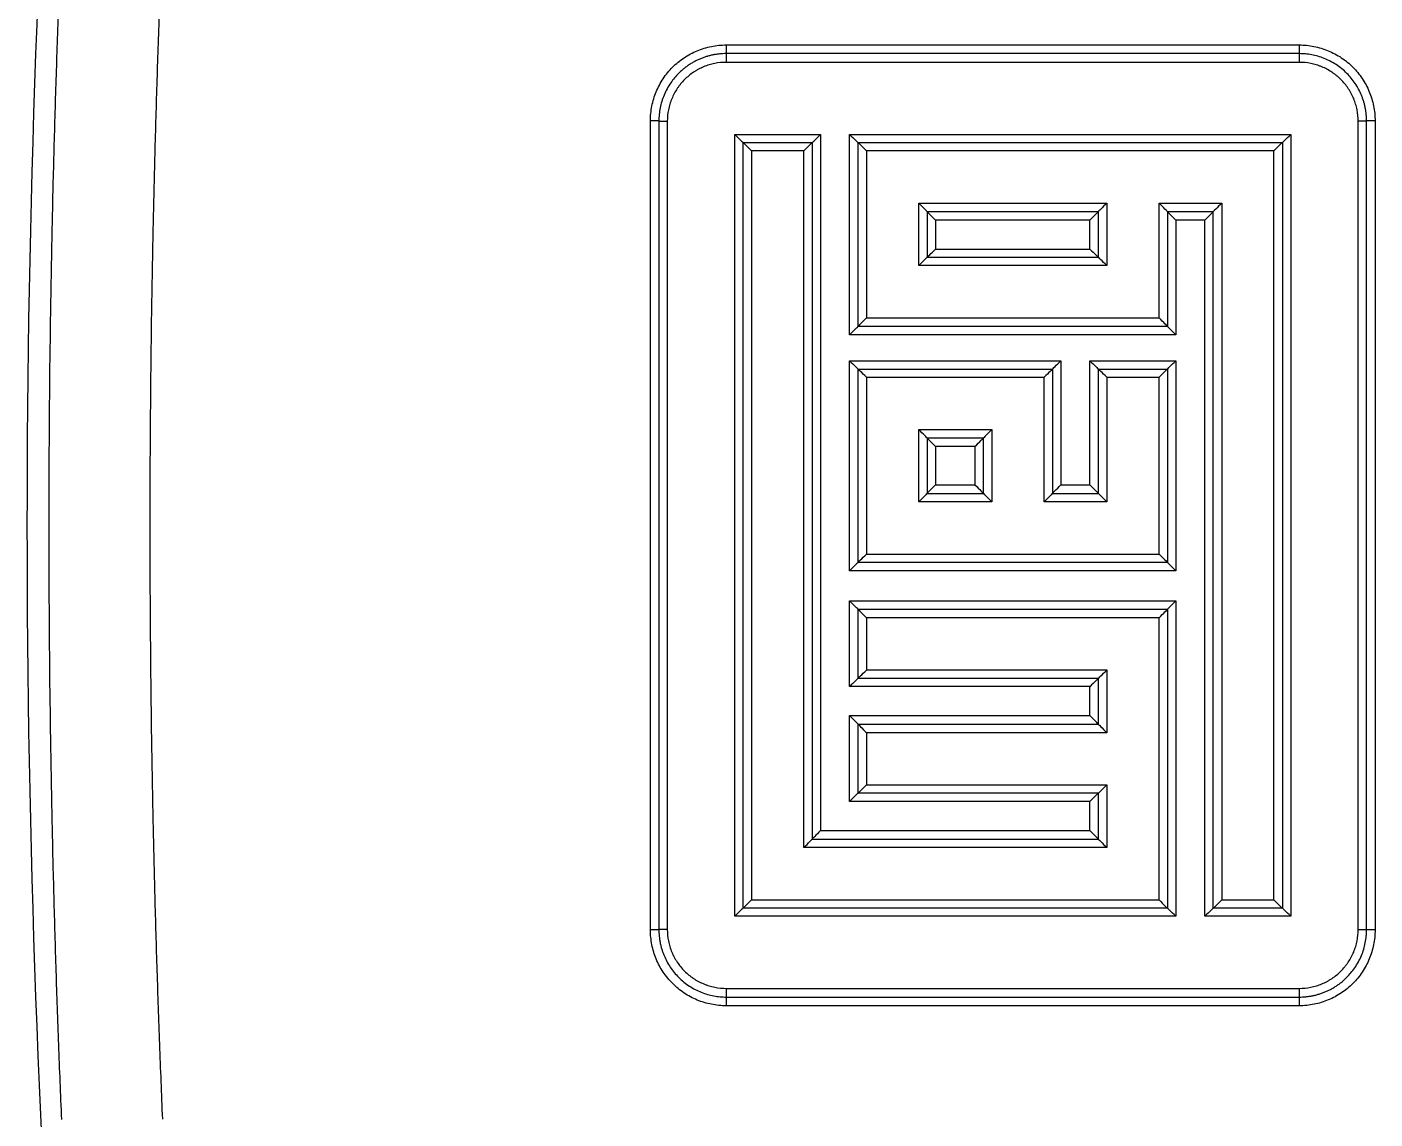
# Model space of a CAD drawing. Header units: millimetres. Extents: x 15 to 1184, y 5 to 836.
# Drawn here: x 318 to 358, y 220.24 to 252.65 of the extents above; entities that cross this region are included whole.
import ezdxf

# ---------------------------------------------------------------- set-up
doc = ezdxf.new("R2010")
doc.units = ezdxf.units.MM

msp = doc.modelspace()

# ---------------------------------------------------------------- linework, layer by layer
at = {"color": 7, "linetype": 'Continuous', "lineweight": 25}
for p, q in [((338.747, 252.121), (355.747, 252.121)), ((355.747, 251.862), (338.747, 251.862)), ((355.747, 251.604), (338.747, 251.604)), ((336.497, 225.855), (336.497, 249.87)), ((336.747, 249.862), (336.747, 225.862)), ((336.997, 249.855), (336.997, 225.87)), ((357.497, 225.87), (357.497, 249.855)), ((357.747, 225.862), (357.747, 249.862)), ((357.997, 249.87), (357.997, 225.855)), ((338.997, 226.259), (338.997, 249.466)), ((338.997, 249.466), (341.547, 249.466)), ((339.246, 249.222), (339.247, 249.222)), ((339.247, 226.502), (339.247, 249.222)), ((339.247, 249.222), (339.247, 249.222)), ((339.247, 249.222), (341.297, 249.222)), ((341.297, 249.222), (341.297, 249.222)), ((341.297, 249.222), (341.297, 228.552)), ((341.297, 249.222), (341.297, 249.222)), ((341.547, 249.466), (341.547, 228.808)), ((342.407, 243.514), (342.407, 249.466)), ((342.407, 249.466), (355.497, 249.466)), ((342.656, 249.222), (342.657, 249.222)), ((342.657, 243.768), (342.657, 249.222)), ((342.657, 249.222), (342.657, 249.222)), ((342.657, 249.222), (355.247, 249.222)), ((355.247, 249.222), (355.247, 249.222)), ((355.247, 249.222), (355.247, 226.502)), ((355.247, 249.222), (355.247, 249.222)), ((355.497, 249.466), (355.497, 226.259)), ((339.497, 248.979), (339.497, 226.746)), ((341.047, 248.979), (339.497, 248.979)), ((341.047, 228.297), (341.047, 248.979)), ((342.907, 248.979), (342.907, 244.021)), ((354.997, 248.979), (342.907, 248.979)), ((354.997, 226.746), (354.997, 248.979)), ((344.457, 247.428), (350.037, 247.428)), ((344.457, 245.572), (344.457, 247.428)), ((350.037, 247.428), (350.037, 245.572)), ((351.587, 247.428), (353.447, 247.428)), ((351.587, 244.021), (351.587, 247.428)), ((353.447, 247.428), (353.447, 226.746)), ((344.707, 247.173), (344.707, 245.817)), ((349.787, 247.172), (344.707, 247.172)), ((344.957, 246.917), (344.957, 246.063)), ((349.537, 246.917), (344.957, 246.917)), ((349.537, 246.063), (349.537, 246.917)), ((349.787, 245.817), (349.787, 247.173)), ((351.837, 247.173), (351.837, 243.768)), ((353.197, 247.172), (351.837, 247.172)), ((352.087, 246.917), (352.087, 243.514)), ((352.947, 246.917), (352.087, 246.917)), ((352.947, 226.259), (352.947, 246.917)), ((353.197, 226.502), (353.197, 247.173)), ((344.957, 246.063), (349.537, 246.063)), ((344.707, 245.817), (349.787, 245.817)), ((350.037, 245.572), (344.457, 245.572)), ((342.907, 244.021), (351.587, 244.021)), ((342.657, 243.767), (342.657, 243.768)), ((351.837, 243.767), (342.657, 243.767)), ((342.657, 243.767), (342.657, 243.767)), ((351.837, 243.768), (351.837, 243.767)), ((351.837, 243.767), (351.837, 243.767)), ((352.087, 243.514), (342.407, 243.514)), ((342.407, 236.513), (342.407, 242.75)), ((342.407, 242.75), (348.677, 242.75)), ((342.657, 242.502), (342.657, 242.502)), ((342.657, 242.502), (348.427, 242.502)), ((342.657, 242.502), (342.657, 242.502)), ((348.427, 242.502), (348.427, 242.502)), ((348.427, 242.502), (348.427, 242.502)), ((348.677, 242.75), (348.677, 239.062)), ((349.537, 239.062), (349.537, 242.75)), ((349.537, 242.75), (352.087, 242.75)), ((349.787, 242.502), (349.787, 242.502)), ((349.787, 242.502), (351.837, 242.502)), ((349.787, 242.502), (349.787, 242.502)), ((351.837, 242.502), (351.837, 242.502)), ((351.837, 242.502), (351.837, 236.762)), ((351.837, 242.502), (351.837, 242.502)), ((352.087, 242.75), (352.087, 236.513)), ((342.907, 242.255), (342.907, 237.012)), ((348.177, 242.255), (342.907, 242.255)), ((348.177, 238.563), (348.177, 242.255)), ((350.037, 242.255), (350.037, 238.563)), ((351.587, 242.255), (350.037, 242.255)), ((351.587, 237.012), (351.587, 242.255)), ((344.457, 240.704), (346.627, 240.704)), ((344.457, 238.563), (344.457, 240.704)), ((344.707, 240.452), (344.707, 238.812)), ((346.377, 240.452), (344.707, 240.452)), ((346.377, 238.812), (346.377, 240.452)), ((346.627, 240.704), (346.627, 238.563)), ((344.957, 240.201), (344.957, 239.062)), ((346.127, 240.201), (344.957, 240.201)), ((346.127, 239.062), (346.127, 240.201)), ((344.707, 238.812), (346.377, 238.812)), ((344.957, 239.062), (346.127, 239.062)), ((348.427, 238.812), (349.787, 238.812)), ((348.677, 239.062), (349.537, 239.062)), ((346.627, 238.563), (344.457, 238.563)), ((350.037, 238.563), (348.177, 238.563)), ((342.907, 237.012), (351.587, 237.012)), ((352.087, 236.513), (342.407, 236.513)), ((351.837, 236.762), (342.657, 236.762)), ((342.407, 235.624), (352.087, 235.624)), ((342.407, 233.075), (342.407, 235.624)), ((352.087, 235.624), (352.087, 226.259)), ((342.657, 235.372), (342.657, 235.372)), ((342.657, 233.322), (342.657, 235.372)), ((342.657, 235.372), (351.837, 235.372)), ((351.837, 235.372), (351.837, 235.372)), ((351.837, 235.372), (351.837, 226.502)), ((342.907, 235.121), (342.907, 233.57)), ((351.587, 235.121), (342.907, 235.121)), ((351.587, 226.746), (351.587, 235.121)), ((342.657, 233.322), (342.657, 233.322)), ((349.787, 233.322), (342.657, 233.322)), ((342.657, 233.322), (342.657, 233.322)), ((342.907, 233.57), (350.037, 233.57)), ((349.787, 231.962), (349.787, 233.322)), ((350.037, 233.57), (350.037, 231.709)), ((349.537, 233.075), (342.407, 233.075)), ((349.537, 232.216), (349.537, 233.075)), ((342.407, 232.216), (349.537, 232.216)), ((342.407, 229.667), (342.407, 232.216)), ((342.657, 231.962), (342.657, 231.963)), ((342.657, 231.962), (342.657, 231.962)), ((342.657, 231.962), (349.787, 231.962)), ((342.657, 229.912), (342.657, 231.962)), ((342.907, 231.709), (342.907, 230.158)), ((350.037, 231.709), (342.907, 231.709)), ((342.907, 230.158), (350.037, 230.158)), ((350.037, 230.158), (350.037, 228.297)), ((349.537, 229.667), (342.407, 229.667)), ((342.657, 229.912), (342.657, 229.912)), ((349.787, 229.912), (342.657, 229.912)), ((342.657, 229.912), (342.657, 229.912)), ((349.537, 228.808), (349.537, 229.667)), ((349.787, 228.552), (349.787, 229.912)), ((341.547, 228.808), (349.537, 228.808)), ((341.297, 228.552), (349.787, 228.552)), ((350.037, 228.297), (341.047, 228.297)), ((339.247, 226.502), (339.246, 226.502)), ((339.247, 226.502), (339.247, 226.502)), ((351.837, 226.502), (339.247, 226.502)), ((339.497, 226.746), (351.587, 226.746)), ((351.837, 226.502), (351.837, 226.502)), ((351.837, 226.502), (351.837, 226.502)), ((353.197, 226.502), (353.196, 226.502)), ((353.197, 226.502), (353.197, 226.502)), ((355.247, 226.502), (353.197, 226.502)), ((353.447, 226.746), (354.997, 226.746)), ((355.247, 226.502), (355.247, 226.502)), ((355.247, 226.502), (355.247, 226.502)), ((352.087, 226.259), (338.997, 226.259)), ((355.497, 226.259), (352.947, 226.259)), ((338.747, 224.121), (355.747, 224.121)), ((338.747, 223.862), (355.747, 223.862)), ((355.747, 223.604), (338.747, 223.604))]:
    msp.add_line(p, q, dxfattribs=at)
at = {"color": 7, "linetype": 'Continuous', "lineweight": 25, "flags": 128}
for points in [[(342.657, 236.762), (342.657, 237.48), (342.657, 238.198), (342.657, 238.915), (342.657, 239.633), (342.657, 240.35), (342.657, 241.068), (342.657, 241.785), (342.657, 242.502)], [(348.427, 242.502), (348.427, 242.041), (348.427, 241.58), (348.427, 241.119), (348.427, 240.658), (348.427, 240.196), (348.427, 239.735), (348.427, 239.274), (348.427, 238.812)], [(349.787, 238.812), (349.787, 239.274), (349.787, 239.735), (349.787, 240.196), (349.787, 240.658), (349.787, 241.119), (349.787, 241.58), (349.787, 242.041), (349.787, 242.502)]]:
    msp.add_lwpolyline(points, dxfattribs=at)
at = {"color": 7, "linetype": 'Continuous', "lineweight": 25}
msp.add_arc((700.497, 237.862), 382.5, 175.80598, 184.19402, dxfattribs=at)
for centre, major_axis, ratio, start_param, end_param in [((338.996, 249.473), (0.25, -0.25), 0.013668, 4.726493, 6.269498), ((339.496, 248.973), (-0.25, 0.25), 0.013417, 4.725369, 6.26979), ((341.047, 248.973), (0.25, 0.25), 0.013417, 0.013396, 1.557816), ((341.547, 249.473), (0.25, 0.25), 0.013668, 3.15528, 4.698285), ((342.406, 249.473), (0.25, -0.25), 0.013668, 4.726493, 6.269498), ((342.906, 248.973), (-0.25, 0.25), 0.013417, 4.725369, 6.26979), ((354.997, 248.973), (0.25, 0.25), 0.013417, 0.013396, 1.557817), ((355.497, 249.473), (0.25, 0.25), 0.013668, 3.15528, 4.698285), ((344.457, 247.422), (-0.25, 0.25), 0.01121, 3.152848, 4.724048), ((350.036, 247.422), (0.25, 0.25), 0.01121, 1.559137, 3.130338), ((351.587, 247.422), (-0.25, 0.25), 0.01121, 3.152848, 4.724048), ((353.446, 247.422), (0.25, 0.25), 0.01121, 1.559137, 3.130338), ((344.957, 246.922), (0.25, -0.25), 0.010986, 3.152533, 4.722923), ((349.536, 246.922), (0.25, 0.25), 0.010986, 4.701855, 6.272245), ((352.087, 246.922), (0.25, -0.25), 0.010986, 3.152532, 4.722924), ((352.946, 246.922), (0.25, 0.25), 0.010986, 4.701855, 6.272245), ((344.957, 246.068), (0.25, 0.25), 0.009606, 3.151218, 4.702343), ((349.536, 246.068), (0.25, -0.25), 0.009606, 4.722435, 6.27356), ((344.457, 245.568), (0.25, 0.25), 0.009359, 0.009339, 1.561877), ((350.036, 245.568), (-0.25, 0.25), 0.009359, 4.721308, 6.273847), ((342.906, 244.017), (0.25, 0.25), 0.007153, 1.563195, 3.134396), ((351.587, 244.017), (-0.25, 0.25), 0.007153, 3.148789, 4.71999), ((342.406, 243.517), (0.25, 0.25), 0.006924, 4.705914, 6.276305), ((352.087, 243.517), (0.25, -0.25), 0.006924, 3.148472, 4.718864), ((342.406, 242.753), (0.25, -0.25), 0.005652, 4.718484, 6.277514), ((342.906, 242.253), (-0.25, 0.25), 0.005409, 4.717356, 6.277796), ((348.177, 242.253), (0.25, 0.25), 0.005409, 0.00539, 1.565829), ((348.677, 242.753), (0.25, 0.25), 0.005652, 3.147264, 4.706294), ((349.536, 242.753), (0.25, -0.25), 0.005652, 4.718484, 6.277514), ((350.036, 242.253), (-0.25, 0.25), 0.005409, 4.717356, 6.277796), ((351.587, 242.253), (0.25, 0.25), 0.005409, 0.00539, 1.565829), ((352.087, 242.753), (0.25, 0.25), 0.005652, 3.147264, 4.706294), ((344.457, 240.702), (-0.25, 0.25), 0.003204, 3.144839, 4.71604), ((344.957, 240.202), (0.25, -0.25), 0.00297, 3.14452, 4.714911), ((346.126, 240.202), (0.25, 0.25), 0.00297, 4.709867, 6.280258), ((346.626, 240.702), (0.25, 0.25), 0.003204, 1.567146, 3.138346), ((344.457, 238.563), (0.25, 0.25), 0.001013, 0.000517, 1.570228), ((344.957, 239.063), (0.25, 0.25), 0.001251, 3.142863, 4.710691), ((346.126, 239.063), (0.25, -0.25), 0.001251, 4.714087, 6.282427), ((346.626, 238.563), (-0.25, 0.25), 0.001013, 4.712957, 6.282191), ((348.177, 238.563), (0.25, 0.25), 0.001013, 0.000361, 1.570228), ((348.677, 239.063), (0.25, 0.25), 0.001251, 3.142864, 4.710691), ((349.536, 239.063), (0.25, -0.25), 0.001251, 4.714087, 6.281914), ((350.036, 238.563), (-0.25, 0.25), 0.001013, 4.712957, 6.282984), ((342.906, 237.012), (0.25, 0.25), 0.001192, 3.142765, 4.711642), ((351.587, 237.012), (-0.25, 0.25), 0.001192, 1.571543, 3.141141), ((342.406, 236.512), (0.25, 0.25), 0.00143, 0.00145, 1.56892), ((352.087, 236.512), (0.25, -0.25), 0.00143, 1.572673, 3.140444), ((342.406, 235.623), (0.25, -0.25), 0.002851, 0.002808, 1.573199), ((352.087, 235.623), (0.25, 0.25), 0.002851, 1.568393, 3.138784), ((342.906, 235.123), (-0.25, 0.25), 0.003085, 0.003127, 1.574328), ((351.587, 235.123), (0.25, 0.25), 0.003085, 4.708857, 6.280058), ((342.406, 233.072), (0.25, 0.25), 0.005533, 0.005552, 1.564821), ((342.906, 233.572), (0.25, 0.25), 0.00529, 3.146863, 4.707541), ((349.536, 233.072), (0.25, 0.25), 0.005533, 0.005552, 1.564821), ((350.036, 233.572), (0.25, 0.25), 0.00529, 3.146863, 4.707541), ((342.406, 232.213), (0.25, -0.25), 0.006918, 0.006874, 1.577265), ((349.536, 232.213), (0.25, -0.25), 0.006918, 0.006874, 1.577265), ((342.906, 231.713), (-0.25, 0.25), 0.007147, 0.007191, 1.578391), ((350.036, 231.713), (-0.25, 0.25), 0.007147, 0.007191, 1.578392), ((342.906, 230.162), (0.25, 0.25), 0.009353, 3.150925, 4.703475), ((350.036, 230.162), (0.25, 0.25), 0.009353, 3.150925, 4.703475), ((342.406, 229.662), (0.25, 0.25), 0.0096, 0.00962, 1.560757), ((349.536, 229.662), (0.25, 0.25), 0.0096, 0.00962, 1.560757), ((341.547, 228.803), (0.25, 0.25), 0.010986, 1.560262, 3.130653), ((349.536, 228.803), (0.25, -0.25), 0.010986, 0.01094, 1.581331), ((341.047, 228.303), (0.25, 0.25), 0.01121, 4.70073, 6.27193), ((350.036, 228.303), (-0.25, 0.25), 0.01121, 0.011255, 1.582456), ((338.996, 226.252), (0.25, 0.25), 0.013668, 0.013688, 1.556692), ((339.496, 226.752), (0.25, 0.25), 0.013417, 3.154988, 4.699409), ((351.587, 226.752), (-0.25, 0.25), 0.013417, 1.583776, 3.128197), ((352.087, 226.252), (0.25, -0.25), 0.013668, 1.584901, 3.127905), ((352.946, 226.252), (0.25, 0.25), 0.013668, 0.013688, 1.556692), ((353.446, 226.752), (0.25, 0.25), 0.013417, 3.154988, 4.699409), ((354.997, 226.752), (-0.25, 0.25), 0.013417, 1.583776, 3.128197), ((355.497, 226.252), (0.25, -0.25), 0.013668, 1.584901, 3.127905)]:
    msp.add_ellipse(centre, major_axis=major_axis, ratio=ratio, start_param=start_param, end_param=end_param, dxfattribs=at)
for points, knots in [([(319.029, 220.23), (319.013, 220.603), (318.982, 221.346), (318.94, 222.453), (318.9, 223.548), (318.852, 225.008), (318.798, 226.838), (318.728, 229.777), (318.669, 233.452), (318.646, 237.862), (318.669, 242.273), (318.728, 245.948), (318.798, 248.887), (318.863, 251.082), (318.938, 253.285), (318.998, 254.752), (319.029, 255.495)], [0, 0, 0, 0, 0.031775, 0.0632, 0.094275, 0.125001, 0.187503, 0.250001, 0.375005, 0.5, 0.624989, 0.749999, 0.812492, 0.875, 0.936798, 1, 1, 1, 1]), ([(322.014, 255.482), (321.999, 255.109), (321.968, 254.367), (321.926, 253.259), (321.887, 252.166), (321.839, 250.707), (321.786, 248.879), (321.716, 245.942), (321.658, 242.27), (321.635, 237.863), (321.658, 233.455), (321.716, 229.783), (321.786, 226.846), (321.85, 224.653), (321.925, 222.452), (321.984, 220.985), (322.014, 220.243)], [0, 0, 0, 0, 0.031831, 0.063275, 0.094332, 0.125001, 0.187502, 0.250001, 0.375004, 0.5, 0.62499, 0.749999, 0.812492, 0.875, 0.936722, 1, 1, 1, 1]), ([(336.497, 249.87), (336.497, 250.018), (336.511, 250.164), (336.568, 250.452), (336.611, 250.595), (336.724, 250.867), (336.793, 250.996), (336.956, 251.241), (337.051, 251.357), (337.258, 251.564), (337.371, 251.658), (337.617, 251.822), (337.748, 251.892), (338.019, 252.005), (338.16, 252.048), (338.451, 252.106), (338.598, 252.121), (338.747, 252.121)], [0, 0, 0, 0, 0.125, 0.125, 0.25, 0.25, 0.375, 0.375, 0.5, 0.5, 0.625, 0.625, 0.75, 0.75, 0.875, 0.875, 1, 1, 1, 1]), ([(338.747, 252.121), (338.747, 252.054), (338.747, 251.987), (338.747, 251.891), (338.747, 251.862), (338.747, 251.862)], [0, 0, 0, 0, 0.5, 0.5, 1, 1, 1, 1]), ([(355.747, 252.121), (355.895, 252.121), (356.041, 252.106), (356.329, 252.049), (356.472, 252.006), (356.744, 251.893), (356.873, 251.824), (357.118, 251.661), (357.234, 251.566), (357.441, 251.358), (357.534, 251.245), (357.699, 250.999), (357.769, 250.868), (357.881, 250.597), (357.924, 250.456), (357.982, 250.165), (357.997, 250.018), (357.997, 249.87)], [0, 0, 0, 0, 0.125, 0.125, 0.25, 0.25, 0.375, 0.375, 0.5, 0.5, 0.625, 0.625, 0.75, 0.75, 0.875, 0.875, 1, 1, 1, 1]), ([(355.747, 252.121), (355.747, 252.088), (355.747, 252.054), (355.747, 252.023), (355.747, 251.992), (355.747, 251.963), (355.747, 251.939), (355.747, 251.915), (355.747, 251.895), (355.747, 251.882), (355.747, 251.869), (355.747, 251.862), (355.747, 251.862)], [0, 0, 0, 0, 0.25, 0.25, 0.25, 0.5, 0.5, 0.5, 0.75, 0.75, 0.75, 1, 1, 1, 1]), ([(338.747, 251.862), (338.714, 251.862), (338.649, 251.861), (338.55, 251.854), (338.451, 251.841), (338.352, 251.824), (338.253, 251.802), (338.154, 251.774), (338.056, 251.74), (337.959, 251.702), (337.862, 251.658), (337.768, 251.608), (337.675, 251.553), (337.585, 251.492), (337.497, 251.426), (337.413, 251.354), (337.271, 251.22), (337.079, 250.989), (336.921, 250.7), (336.83, 250.444), (336.782, 250.253), (336.752, 250.059), (336.748, 249.928), (336.747, 249.862)], [0, 0, 0, 0, 0.031067, 0.062459, 0.094176, 0.126219, 0.158587, 0.191281, 0.224301, 0.257646, 0.291318, 0.325315, 0.359638, 0.394288, 0.429264, 0.464566, 0.500194, 0.6153, 0.749963, 0.812471, 0.87498, 0.93749, 1, 1, 1, 1]), ([(338.747, 251.604), (338.631, 251.604), (338.517, 251.593), (338.404, 251.57), (338.375, 251.565), (338.347, 251.558), (338.319, 251.551), (338.291, 251.544), (338.264, 251.537), (338.236, 251.528), (338.182, 251.512), (338.128, 251.492), (338.075, 251.471), (338.023, 251.449), (337.971, 251.424), (337.921, 251.397), (337.895, 251.384), (337.87, 251.37), (337.846, 251.355), (337.821, 251.34), (337.797, 251.324), (337.773, 251.308), (337.677, 251.245), (337.589, 251.172), (337.509, 251.091), (337.468, 251.051), (337.43, 251.009), (337.393, 250.964), (337.375, 250.942), (337.357, 250.919), (337.34, 250.896), (337.323, 250.873), (337.307, 250.85), (337.291, 250.826), (337.227, 250.731), (337.174, 250.63), (337.13, 250.525), (337.119, 250.498), (337.108, 250.471), (337.099, 250.444), (337.089, 250.417), (337.08, 250.39), (337.072, 250.362), (337.055, 250.307), (337.041, 250.252), (337.03, 250.196), (337.008, 250.084), (336.997, 249.971), (336.997, 249.855)], [0, 0, 0, 0, 0.000683603, 0.000683603, 0.000683603, 0.000854504, 0.000854504, 0.000854504, 0.001025404, 0.001025404, 0.001025404, 0.001367206, 0.001367206, 0.001367206, 0.001709007, 0.001709007, 0.001709007, 0.001879908, 0.001879908, 0.001879908, 0.002050808, 0.002050808, 0.002050808, 0.002734411, 0.002734411, 0.002734411, 0.003076213, 0.003076213, 0.003076213, 0.003247113, 0.003247113, 0.003247113, 0.003418014, 0.003418014, 0.003418014, 0.004101617, 0.004101617, 0.004101617, 0.004272518, 0.004272518, 0.004272518, 0.004443418, 0.004443418, 0.004443418, 0.00478522, 0.00478522, 0.00478522, 0.005468822, 0.005468822, 0.005468822, 0.005468822]), ([(338.747, 251.862), (338.747, 251.862), (338.747, 251.834), (338.747, 251.738), (338.747, 251.671), (338.747, 251.604)], [0, 0, 0, 0, 0.5, 0.5, 1, 1, 1, 1]), ([(357.747, 249.862), (357.746, 249.895), (357.745, 249.961), (357.738, 250.059), (357.726, 250.156), (357.709, 250.253), (357.687, 250.349), (357.661, 250.443), (357.63, 250.536), (357.56, 250.72), (357.42, 250.981), (357.209, 251.238), (357.01, 251.418), (356.844, 251.539), (356.67, 251.64), (356.49, 251.723), (356.305, 251.786), (356.119, 251.83), (355.932, 251.858), (355.808, 251.861), (355.747, 251.862)], [0, 0, 0, 0, 0.031265, 0.06253, 0.0937951, 0.1250603, 0.1563255, 0.1875908, 0.2188562, 0.2501216, 0.3756756, 0.4999126, 0.5661233, 0.6312758, 0.6953706, 0.7584083, 0.8203895, 0.8813148, 0.9411847, 1, 1, 1, 1]), ([(355.747, 251.862), (355.747, 251.862), (355.747, 251.856), (355.747, 251.843), (355.747, 251.83), (355.747, 251.81), (355.747, 251.786), (355.747, 251.762), (355.747, 251.734), (355.747, 251.702), (355.747, 251.671), (355.747, 251.638), (355.747, 251.604)], [0, 0, 0, 0, 0.25, 0.25, 0.25, 0.5, 0.5, 0.5, 0.75, 0.75, 0.75, 1, 1, 1, 1]), ([(357.497, 249.855), (357.497, 249.971), (357.485, 250.085), (357.463, 250.198), (357.457, 250.226), (357.451, 250.254), (357.444, 250.282), (357.437, 250.31), (357.429, 250.338), (357.421, 250.365), (357.404, 250.42), (357.385, 250.473), (357.363, 250.526), (357.341, 250.579), (357.317, 250.63), (357.29, 250.68), (357.276, 250.706), (357.262, 250.731), (357.247, 250.755), (357.232, 250.78), (357.217, 250.804), (357.201, 250.828), (357.137, 250.924), (357.064, 251.012), (356.984, 251.092), (356.943, 251.133), (356.901, 251.171), (356.856, 251.208), (356.834, 251.226), (356.811, 251.244), (356.788, 251.261), (356.765, 251.278), (356.742, 251.294), (356.718, 251.31), (356.623, 251.374), (356.522, 251.427), (356.416, 251.471), (356.39, 251.482), (356.363, 251.492), (356.336, 251.502), (356.309, 251.512), (356.281, 251.521), (356.254, 251.529), (356.199, 251.546), (356.143, 251.56), (356.088, 251.571), (355.976, 251.593), (355.862, 251.604), (355.747, 251.604)], [0, 0, 0, 0, 0.000683603, 0.000683603, 0.000683603, 0.000854503, 0.000854503, 0.000854503, 0.001025404, 0.001025404, 0.001025404, 0.001367205, 0.001367205, 0.001367205, 0.001709007, 0.001709007, 0.001709007, 0.001879907, 0.001879907, 0.001879907, 0.002050808, 0.002050808, 0.002050808, 0.002734411, 0.002734411, 0.002734411, 0.003076212, 0.003076212, 0.003076212, 0.003247113, 0.003247113, 0.003247113, 0.003418013, 0.003418013, 0.003418013, 0.004101616, 0.004101616, 0.004101616, 0.004272517, 0.004272517, 0.004272517, 0.004443417, 0.004443417, 0.004443417, 0.004785219, 0.004785219, 0.004785219, 0.005468821, 0.005468821, 0.005468821, 0.005468821]), ([(336.747, 249.862), (336.747, 249.864), (336.72, 249.866), (336.627, 249.869), (336.562, 249.87), (336.497, 249.87)], [0, 0, 0, 0, 0.5, 0.5, 1, 1, 1, 1]), ([(336.747, 249.862), (336.747, 249.862), (336.753, 249.861), (336.766, 249.86), (336.778, 249.859), (336.797, 249.858), (336.82, 249.857), (336.843, 249.857), (336.871, 249.856), (336.901, 249.856), (336.931, 249.856), (336.964, 249.855), (336.997, 249.855)], [0, 0, 0, 0, 0.25, 0.25, 0.25, 0.5, 0.5, 0.5, 0.75, 0.75, 0.75, 1, 1, 1, 1]), ([(357.747, 249.862), (357.747, 249.861), (357.72, 249.859), (357.627, 249.856), (357.562, 249.855), (357.497, 249.855)], [0, 0, 0, 0, 0.5, 0.5, 1, 1, 1, 1]), ([(357.997, 249.87), (357.931, 249.87), (357.866, 249.869), (357.774, 249.866), (357.747, 249.864), (357.747, 249.862)], [0, 0, 0, 0, 0.5, 0.5, 1, 1, 1, 1]), ([(336.747, 225.862), (336.747, 225.862), (336.74, 225.861), (336.728, 225.86), (336.715, 225.859), (336.697, 225.858), (336.673, 225.857), (336.65, 225.857), (336.622, 225.856), (336.592, 225.856), (336.562, 225.856), (336.529, 225.855), (336.497, 225.855)], [0, 0, 0, 0, 0.25, 0.25, 0.25, 0.5, 0.5, 0.5, 0.75, 0.75, 0.75, 1, 1, 1, 1]), ([(338.747, 223.604), (338.598, 223.604), (338.452, 223.619), (338.164, 223.676), (338.021, 223.719), (337.749, 223.832), (337.62, 223.901), (337.375, 224.064), (337.26, 224.159), (337.052, 224.367), (336.959, 224.48), (336.794, 224.726), (336.725, 224.857), (336.612, 225.128), (336.569, 225.269), (336.511, 225.56), (336.497, 225.707), (336.497, 225.855)], [0, 0, 0, 0, 0.125, 0.125, 0.25, 0.25, 0.375, 0.375, 0.5, 0.5, 0.625, 0.625, 0.75, 0.75, 0.875, 0.875, 1, 1, 1, 1]), ([(336.997, 225.87), (336.964, 225.87), (336.931, 225.869), (336.901, 225.869), (336.871, 225.869), (336.843, 225.868), (336.82, 225.868), (336.797, 225.867), (336.778, 225.866), (336.766, 225.865), (336.753, 225.864), (336.747, 225.863), (336.747, 225.862)], [0, 0, 0, 0, 0.25, 0.25, 0.25, 0.5, 0.5, 0.5, 0.75, 0.75, 0.75, 1, 1, 1, 1]), ([(336.747, 225.862), (336.747, 225.83), (336.748, 225.764), (336.755, 225.666), (336.767, 225.569), (336.784, 225.472), (336.806, 225.376), (336.832, 225.282), (336.863, 225.189), (336.934, 225.005), (337.073, 224.744), (337.285, 224.487), (337.484, 224.307), (337.649, 224.186), (337.823, 224.085), (338.003, 224.002), (338.188, 223.939), (338.374, 223.895), (338.561, 223.867), (338.685, 223.864), (338.747, 223.862)], [0, 0, 0, 0, 0.031265, 0.06253, 0.093795, 0.12506, 0.156326, 0.187591, 0.218856, 0.250122, 0.375676, 0.499913, 0.566122, 0.631274, 0.695369, 0.758406, 0.820388, 0.881313, 0.941184, 1, 1, 1, 1]), ([(336.997, 225.87), (336.997, 225.754), (337.008, 225.64), (337.03, 225.527), (337.036, 225.499), (337.043, 225.471), (337.05, 225.443), (337.057, 225.415), (337.064, 225.387), (337.073, 225.36), (337.089, 225.305), (337.109, 225.252), (337.13, 225.199), (337.152, 225.146), (337.177, 225.095), (337.204, 225.045), (337.217, 225.019), (337.231, 224.994), (337.246, 224.97), (337.261, 224.945), (337.276, 224.921), (337.292, 224.897), (337.356, 224.801), (337.429, 224.713), (337.509, 224.633), (337.55, 224.592), (337.592, 224.554), (337.637, 224.517), (337.659, 224.499), (337.682, 224.481), (337.705, 224.464), (337.728, 224.447), (337.752, 224.431), (337.775, 224.415), (337.87, 224.351), (337.971, 224.298), (338.077, 224.254), (338.103, 224.243), (338.13, 224.233), (338.157, 224.223), (338.184, 224.213), (338.212, 224.204), (338.239, 224.196), (338.294, 224.179), (338.35, 224.165), (338.406, 224.154), (338.517, 224.132), (338.631, 224.121), (338.747, 224.121)], [0, 0, 0, 0, 0.000683603, 0.000683603, 0.000683603, 0.000854503, 0.000854503, 0.000854503, 0.001025404, 0.001025404, 0.001025404, 0.001367205, 0.001367205, 0.001367205, 0.001709007, 0.001709007, 0.001709007, 0.001879907, 0.001879907, 0.001879907, 0.002050808, 0.002050808, 0.002050808, 0.002734411, 0.002734411, 0.002734411, 0.003076212, 0.003076212, 0.003076212, 0.003247113, 0.003247113, 0.003247113, 0.003418013, 0.003418013, 0.003418013, 0.004101616, 0.004101616, 0.004101616, 0.004272517, 0.004272517, 0.004272517, 0.004443417, 0.004443417, 0.004443417, 0.004785219, 0.004785219, 0.004785219, 0.005468821, 0.005468821, 0.005468821, 0.005468821]), ([(355.747, 224.121), (355.862, 224.121), (355.976, 224.132), (356.09, 224.155), (356.118, 224.16), (356.146, 224.167), (356.174, 224.174), (356.202, 224.181), (356.229, 224.188), (356.257, 224.197), (356.312, 224.213), (356.365, 224.233), (356.418, 224.254), (356.47, 224.276), (356.522, 224.301), (356.572, 224.328), (356.598, 224.341), (356.623, 224.355), (356.647, 224.37), (356.672, 224.385), (356.697, 224.401), (356.72, 224.417), (356.816, 224.48), (356.904, 224.553), (356.985, 224.634), (357.025, 224.674), (357.063, 224.716), (357.1, 224.761), (357.118, 224.783), (357.136, 224.806), (357.153, 224.829), (357.17, 224.852), (357.187, 224.875), (357.202, 224.899), (357.266, 224.994), (357.32, 225.095), (357.363, 225.2), (357.374, 225.227), (357.385, 225.254), (357.394, 225.281), (357.404, 225.308), (357.413, 225.335), (357.422, 225.363), (357.438, 225.418), (357.452, 225.473), (357.463, 225.529), (357.485, 225.641), (357.497, 225.754), (357.497, 225.87)], [0, 0, 0, 0, 0.000683603, 0.000683603, 0.000683603, 0.000854504, 0.000854504, 0.000854504, 0.001025404, 0.001025404, 0.001025404, 0.001367206, 0.001367206, 0.001367206, 0.001709007, 0.001709007, 0.001709007, 0.001879908, 0.001879908, 0.001879908, 0.002050808, 0.002050808, 0.002050808, 0.002734411, 0.002734411, 0.002734411, 0.003076213, 0.003076213, 0.003076213, 0.003247113, 0.003247113, 0.003247113, 0.003418014, 0.003418014, 0.003418014, 0.004101617, 0.004101617, 0.004101617, 0.004272518, 0.004272518, 0.004272518, 0.004443418, 0.004443418, 0.004443418, 0.00478522, 0.00478522, 0.00478522, 0.005468822, 0.005468822, 0.005468822, 0.005468822]), ([(355.747, 223.862), (355.779, 223.863), (355.845, 223.864), (355.943, 223.871), (356.042, 223.884), (356.141, 223.901), (356.24, 223.923), (356.339, 223.951), (356.437, 223.985), (356.535, 224.023), (356.631, 224.067), (356.725, 224.117), (356.818, 224.172), (356.908, 224.233), (356.996, 224.299), (357.081, 224.371), (357.222, 224.505), (357.415, 224.736), (357.572, 225.025), (357.664, 225.281), (357.711, 225.472), (357.741, 225.666), (357.745, 225.797), (357.747, 225.862)], [0, 0, 0, 0, 0.031067, 0.06246, 0.094178, 0.126221, 0.158589, 0.191283, 0.224303, 0.257648, 0.29132, 0.325317, 0.35964, 0.394289, 0.429265, 0.464566, 0.500194, 0.6153, 0.749963, 0.812471, 0.87498, 0.93749, 1, 1, 1, 1]), ([(357.997, 225.855), (357.997, 225.707), (357.982, 225.561), (357.925, 225.273), (357.882, 225.13), (357.769, 224.858), (357.7, 224.729), (357.537, 224.484), (357.442, 224.368), (357.235, 224.161), (357.122, 224.067), (356.876, 223.903), (356.745, 223.833), (356.475, 223.72), (356.333, 223.677), (356.042, 223.619), (355.895, 223.604), (355.747, 223.604)], [0, 0, 0, 0, 0.125, 0.125, 0.25, 0.25, 0.375, 0.375, 0.5, 0.5, 0.625, 0.625, 0.75, 0.75, 0.875, 0.875, 1, 1, 1, 1]), ([(357.497, 225.87), (357.562, 225.87), (357.627, 225.869), (357.72, 225.866), (357.747, 225.864), (357.747, 225.862)], [0, 0, 0, 0, 0.5, 0.5, 1, 1, 1, 1]), ([(357.997, 225.855), (357.964, 225.855), (357.931, 225.856), (357.901, 225.856), (357.871, 225.856), (357.843, 225.857), (357.82, 225.857), (357.797, 225.858), (357.778, 225.859), (357.766, 225.86), (357.753, 225.861), (357.747, 225.862), (357.747, 225.862)], [0, 0, 0, 0, 0.25, 0.25, 0.25, 0.5, 0.5, 0.5, 0.75, 0.75, 0.75, 1, 1, 1, 1]), ([(338.747, 224.121), (338.747, 224.054), (338.747, 223.987), (338.747, 223.891), (338.747, 223.862), (338.747, 223.862)], [0, 0, 0, 0, 0.5, 0.5, 1, 1, 1, 1]), ([(355.747, 224.121), (355.747, 224.087), (355.747, 224.054), (355.747, 224.023), (355.747, 223.991), (355.747, 223.963), (355.747, 223.939), (355.747, 223.915), (355.747, 223.895), (355.747, 223.882), (355.747, 223.869), (355.747, 223.862), (355.747, 223.862)], [0, 0, 0, 0, 0.25, 0.25, 0.25, 0.5, 0.5, 0.5, 0.75, 0.75, 0.75, 1, 1, 1, 1]), ([(338.747, 223.862), (338.747, 223.862), (338.747, 223.834), (338.747, 223.738), (338.747, 223.671), (338.747, 223.604)], [0, 0, 0, 0, 0.5, 0.5, 1, 1, 1, 1]), ([(355.747, 223.862), (355.747, 223.862), (355.747, 223.856), (355.747, 223.843), (355.747, 223.83), (355.747, 223.81), (355.747, 223.786), (355.747, 223.762), (355.747, 223.733), (355.747, 223.702), (355.747, 223.671), (355.747, 223.637), (355.747, 223.604)], [0, 0, 0, 0, 0.25, 0.25, 0.25, 0.5, 0.5, 0.5, 0.75, 0.75, 0.75, 1, 1, 1, 1])]:
    msp.add_open_spline(points, degree=3, knots=knots, dxfattribs=at)

doc.saveas('drawing.dxf')
